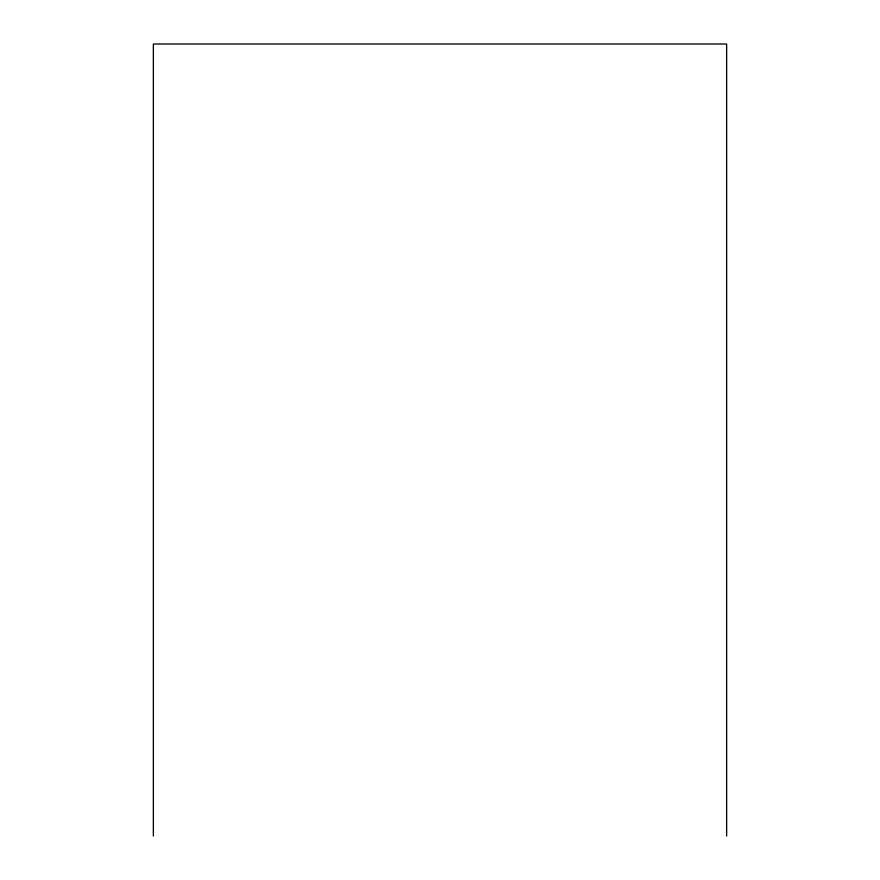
<?xml version="1.0" encoding="UTF-8"?>
<svg xmlns="http://www.w3.org/2000/svg" width="880" height="880" viewBox="0 0 880 880"><rect width="100%" height="100%" fill="white"/><g stroke="black" fill="none" stroke-linecap="round" stroke-linejoin="round"><path stroke-width="1.32" d="M726.638 836L726.638 44L153.362 44L153.362 836"/></g></svg>
